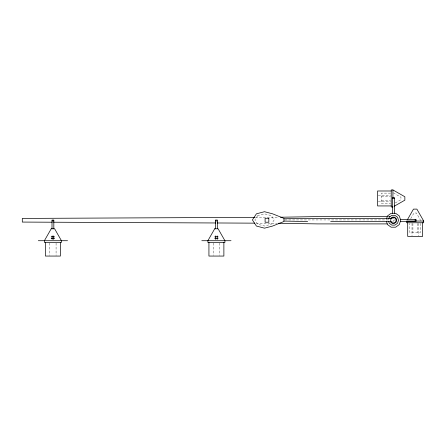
<?xml version="1.0" encoding="UTF-8"?>
<svg xmlns="http://www.w3.org/2000/svg" width="446" height="446" viewBox="0 0 446 446"><rect width="100%" height="100%" fill="white"/><g stroke="black" fill="none" stroke-linecap="round" stroke-linejoin="round"><path stroke-width="0.33" stroke-dasharray="2.23 1.67" d="M392.748 222.075L393.606 220.252L392.748 218.423M410.71 218.691L413.955 213.01L416.391 213.01L421.264 221.534M395.279 202.93L400.96 199.685L400.96 197.249L392.435 192.377M255.486 217.341L278.455 217.235M390.523 193.129L381.475 193.129L381.475 203.805L390.523 203.805M378.258 195.303L390.534 195.303M381.475 196.207L390.523 196.207M381.475 200.722L390.523 200.722M378.258 201.631L390.534 201.631M392.642 218.713L393.863 218.713M284.782 219.934L389.96 219.934M256.182 223.162L277.066 223.256M420.517 223.446L420.517 232.494L409.835 232.494L409.835 223.446M418.337 223.435L418.337 235.705M417.434 223.446L417.434 232.494M412.918 223.446L412.918 232.494M412.015 223.435L412.015 235.705M394.927 219.499L394.927 220.714M219.566 243.103L219.566 255.374M213.244 243.103L213.244 255.374M56.079 243.103L56.079 255.374M49.751 243.103L49.751 255.374M257.704 215.63L254.889 219.934L257.704 224.243L264.506 226.027L271.313 224.243L274.128 219.934L271.313 215.63L264.506 213.846L257.704 215.63"/><path stroke-width="0.67" d="M386.487 219.019L387.479 215.953L391.136 213.3L395.652 213.3L399.304 215.953L400.698 220.252L399.304 224.544L395.652 227.198L391.136 227.198L387.479 224.544L386.487 221.478M388.667 219.047L389.252 217.241L391.811 215.385L394.972 215.385L397.531 217.241L398.507 220.252L397.531 223.256L394.972 225.113L391.811 225.113L389.252 223.256L388.667 221.45M407.332 219.85L413.47 209.113L416.882 209.113L423.7 221.043L423.7 222.749L406.652 222.749L406.652 221.043L423.7 221.043M390.718 218.306L392.374 217.107L394.415 217.107L396.065 218.306L396.695 220.252L396.065 222.192L394.415 223.39L392.374 223.39L390.718 222.192M394.113 206.308L404.857 200.17L404.857 196.764L392.92 189.94L391.22 189.94L391.22 206.989L392.92 206.989M391.95 218.356L307.651 218.356L284.096 218.785M283.935 221.511L272.606 226.044L264.506 228.168L256.411 226.044L252.414 219.934L256.411 213.829L264.506 211.705L272.606 213.829L283.935 218.362M254.789 217.341L22.3 218.423L22.3 222.075L52.232 222.214M280.545 217.224L317.647 216.594L387.2 216.594M391.22 190.988L377.578 190.988L377.578 205.94L391.22 205.94M392.642 198.464L394.47 198.464M388.538 216.594L389.882 216.594M400.33 219.499L416.09 219.499L416.09 221.327L400.33 221.327M52.004 220.937L53.827 220.937M215.49 220.937L217.319 220.937M330.659 221.517L391.27 221.517M387.2 223.903L317.647 223.903L278.455 223.262M52.004 236.731L53.827 236.731M215.49 236.731L217.319 236.731M51.184 236.882L51.998 236.882M53.827 236.882L54.646 236.882M214.677 236.882L215.49 236.882M217.319 236.882L218.133 236.882M51.184 238.404L51.998 238.404M53.827 238.404L54.646 238.404M214.677 238.404L215.49 238.404M217.319 238.404L218.133 238.404M52.004 238.56L53.827 238.56M215.49 238.56L217.319 238.56M38.3 240.712L67.53 240.712M201.793 240.712L231.022 240.712M53.626 222.22L215.808 222.972M217.202 222.978L254.789 223.156M284.096 221.088L307.651 221.517M422.652 222.749L422.652 236.391L407.7 236.391L407.7 222.749M415.176 219.499L415.176 221.327M394.47 213.311L394.47 197.55L392.642 197.55L392.642 213.311M392.92 189.94L392.92 198.124M283.935 218.914L283.935 220.96M223.881 242.418L223.881 256.06L208.929 256.06L208.929 242.418M217.319 228.781L217.319 220.029L215.49 220.029L215.49 228.781M217.169 235.917L217.169 239.374M215.647 235.917L215.647 239.374M60.388 242.418L60.388 256.06L45.436 256.06L45.436 242.418M53.827 228.781L53.827 220.029L52.004 220.029L52.004 228.781M53.676 235.917L53.676 239.374M52.154 235.917L52.154 239.374M391.12 218.601L390.584 220.252L391.12 221.902L392.525 222.916L394.258 222.916L395.663 221.902L396.199 220.252L395.663 218.601L394.258 217.581L392.525 217.581L391.12 218.601M51.212 228.781L44.388 240.712L44.388 242.418L61.437 242.418L61.437 240.712L54.618 228.781L51.212 228.781M214.699 228.781L207.881 240.712L207.881 242.418L224.929 242.418L224.929 240.712L218.111 228.781L214.699 228.781M268.827 218.272L265.097 218.272L265.097 222.231L268.827 222.231L268.827 218.272"/></g></svg>
